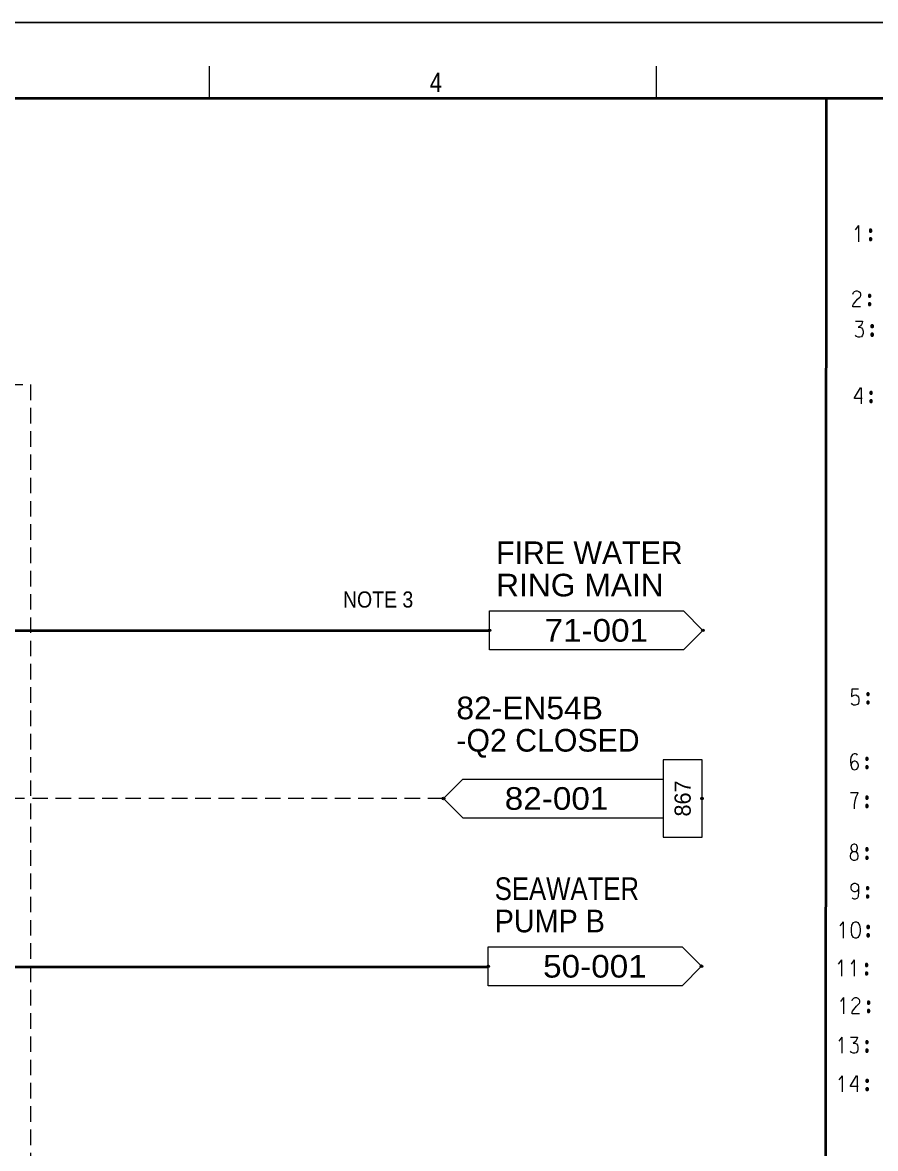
# Model space of a CAD drawing. Header units: millimetres. Extents: x 0 to 841, y 0 to 594.
# Drawn here: x 524.8 to 656.7, y 419.9 to 594 of the extents above; entities that cross this region are included whole.
import ezdxf
from ezdxf.enums import TextEntityAlignment as Align

# ---------------------------------------------------------------- set-up
doc = ezdxf.new("R2010")
doc.units = ezdxf.units.MM
doc.header["$LTSCALE"] = 0.8
doc.header["$PDMODE"] = 32
doc.header["$PDSIZE"] = 0.4
doc.linetypes.add('MEDIUM_DASHED', pattern=[4.5, 3, -1.5])
for name, color, linetype, lineweight in [('1', 7, 'Continuous', 13), ('12', 7, 'Continuous', 13), ('40', 7, 'Continuous', 13), ('43', 7, 'Continuous', 13), ('46', 7, 'MEDIUM_DASHED', 13), ('49', 7, 'Continuous', 13), ('9', 7, 'Continuous', 13)]:
    doc.layers.add(name, color=color, linetype=linetype, lineweight=lineweight)

msp = doc.modelspace()

# ---------------------------------------------------------------- linework, layer by layer
at = {"layer": '1'}
for p, q in [((553.6134, 587.2614), (553.6134, 582.2276)), ((622.7764, 587.2614), (622.7764, 582.2276))]:
    msp.add_line(p, q, dxfattribs=at)
at = {"layer": '1', "lineweight": 35}
msp.add_line((648.7843, 84.1236), (649.148, 582.2276), dxfattribs=at)
msp.add_lwpolyline([(829.263, 112.0142), (829.263, 582.2276), (10.3331, 582.2276), (10.3331, 10.3819)], dxfattribs=at)
at = {"layer": '12'}
for p, q in [((654.063, 562.5882), (653.5748, 561.9583)), ((654.063, 562.5882), (654.063, 560.0882)), ((651.685, 454.9189), (651.1969, 454.289)), ((651.685, 454.9189), (651.685, 452.4189)), ((651.4488, 449.0291), (650.9606, 448.3992)), ((651.4488, 449.0291), (651.4488, 446.5291)), ((653.4331, 449.0291), (652.9449, 448.3992)), ((653.4331, 449.0291), (653.4331, 446.5291)), ((651.7638, 443.2181), (651.2756, 442.5882)), ((651.7638, 443.2181), (651.7638, 440.7181)), ((651.5039, 437.0921), (651.0157, 436.4622)), ((651.5039, 437.0921), (651.5039, 434.5921)), ((651.5354, 431.1236), (651.0472, 430.4937)), ((651.5354, 431.1236), (651.5354, 428.6236))]:
    msp.add_line(p, q, dxfattribs=at)
for points in [[(0, 594), (841, 594), (841, 0), (0, 0)], [(655.7795, 561.8008), (655.7795, 561.6827), (655.8583, 561.5843), (656.063, 561.5843), (656.1575, 561.6827), (656.1575, 561.8008), (656.1575, 561.8992), (656.063, 562.0173), (655.8583, 562.0173), (655.7795, 561.8992)], [(655.7795, 560.5016), (655.7795, 560.4031), (655.8583, 560.285), (656.063, 560.285), (656.1575, 560.4031), (656.1575, 560.5016), (656.1575, 560.6), (656.063, 560.7181), (655.8583, 560.7181), (655.7795, 560.6)], [(655.9055, 561.8795), (656.0315, 561.8795), (656.0315, 561.7417), (655.9055, 561.7417)], [(655.8898, 560.5606), (656.0315, 560.5606), (656.0315, 560.4228), (655.9055, 560.4228)], [(655.6063, 551.7378), (655.6063, 551.6197), (655.685, 551.5213), (655.8898, 551.5213), (655.9843, 551.6197), (655.9843, 551.7378), (655.9843, 551.8362), (655.8898, 551.9543), (655.685, 551.9543), (655.6063, 551.8362)], [(655.6063, 550.4386), (655.6063, 550.3402), (655.685, 550.222), (655.8898, 550.222), (655.9843, 550.3402), (655.9843, 550.4386), (655.9843, 550.537), (655.8898, 550.6551), (655.685, 550.6551), (655.6063, 550.537)], [(655.7165, 550.4976), (655.8583, 550.4976), (655.8583, 550.3598), (655.7323, 550.3598)], [(655.7323, 551.8165), (655.8583, 551.8165), (655.8583, 551.6787), (655.7323, 551.6787)], [(656, 547.0291), (656, 546.911), (656.0787, 546.8126), (656.2835, 546.8126), (656.378, 546.911), (656.378, 547.0291), (656.378, 547.1276), (656.2835, 547.2457), (656.0787, 547.2457), (656, 547.1276)], [(656.126, 547.1079), (656.252, 547.1079), (656.252, 546.9701), (656.126, 546.9701)], [(656, 545.7299), (656, 545.6315), (656.0787, 545.5134), (656.2835, 545.5134), (656.378, 545.6315), (656.378, 545.7299), (656.378, 545.8283), (656.2835, 545.9465), (656.0787, 545.9465), (656, 545.8283)], [(656.1102, 545.789), (656.252, 545.789), (656.252, 545.6512), (656.126, 545.6512)], [(655.8425, 536.7299), (655.8425, 536.6118), (655.9213, 536.5134), (656.126, 536.5134), (656.2205, 536.6118), (656.2205, 536.7299), (656.2205, 536.8283), (656.126, 536.9465), (655.9213, 536.9465), (655.8425, 536.8283)], [(655.9685, 536.8087), (656.0945, 536.8087), (656.0945, 536.6709), (655.9685, 536.6709)], [(655.8425, 535.4307), (655.8425, 535.3323), (655.9213, 535.2142), (656.126, 535.2142), (656.2205, 535.3323), (656.2205, 535.4307), (656.2205, 535.5291), (656.126, 535.6472), (655.9213, 535.6472), (655.8425, 535.5291)], [(655.9528, 535.4898), (656.0945, 535.4898), (656.0945, 535.352), (655.9685, 535.352)], [(655.3701, 490.1315), (655.3701, 490.0134), (655.4488, 489.915), (655.6535, 489.915), (655.748, 490.0134), (655.748, 490.1315), (655.748, 490.2299), (655.6535, 490.348), (655.4488, 490.348), (655.3701, 490.2299)], [(655.4961, 490.2102), (655.622, 490.2102), (655.622, 490.0724), (655.4961, 490.0724)], [(655.3701, 488.8323), (655.3701, 488.7339), (655.4488, 488.6157), (655.6535, 488.6157), (655.748, 488.7339), (655.748, 488.8323), (655.748, 488.9307), (655.6535, 489.0488), (655.4488, 489.0488), (655.3701, 488.9307)], [(655.4803, 488.8913), (655.622, 488.8913), (655.622, 488.7535), (655.4961, 488.7535)], [(655.2126, 480.1315), (655.2126, 480.0134), (655.2913, 479.915), (655.4961, 479.915), (655.5906, 480.0134), (655.5906, 480.1315), (655.5906, 480.2299), (655.4961, 480.348), (655.2913, 480.348), (655.2126, 480.2299)], [(655.2126, 478.8323), (655.2126, 478.7339), (655.2913, 478.6157), (655.4961, 478.6157), (655.5906, 478.7339), (655.5906, 478.8323), (655.5906, 478.9307), (655.4961, 479.0488), (655.2913, 479.0488), (655.2126, 478.9307)], [(655.3228, 478.8913), (655.4646, 478.8913), (655.4646, 478.7535), (655.3386, 478.7535)], [(655.3386, 480.2102), (655.4646, 480.2102), (655.4646, 480.0724), (655.3386, 480.0724)], [(655.2126, 474.1315), (655.2126, 474.0134), (655.2913, 473.915), (655.4961, 473.915), (655.5906, 474.0134), (655.5906, 474.1315), (655.5906, 474.2299), (655.4961, 474.348), (655.2913, 474.348), (655.2126, 474.2299)], [(655.3386, 474.2102), (655.4646, 474.2102), (655.4646, 474.0724), (655.3386, 474.0724)], [(655.2126, 472.8323), (655.2126, 472.7339), (655.2913, 472.6157), (655.4961, 472.6157), (655.5906, 472.7339), (655.5906, 472.8323), (655.5906, 472.9307), (655.4961, 473.0488), (655.2913, 473.0488), (655.2126, 472.9307)], [(655.3228, 472.8913), (655.4646, 472.8913), (655.4646, 472.7535), (655.3386, 472.7535)], [(653.4173, 465.7772), (653.4961, 465.7772), (653.7638, 465.8756), (653.8425, 465.9937), (653.9213, 466.3087), (653.9213, 466.4071), (653.8425, 466.722), (653.748, 466.8205), (653.4961, 466.9189), (653.4173, 466.9189), (653.3386, 466.9189), (653.0866, 466.8205), (652.9921, 466.722), (652.9134, 466.4071), (652.9134, 466.3087), (652.9921, 465.9937), (653.0866, 465.8756), (653.3386, 465.7772)], [(655.2126, 466.1315), (655.2126, 466.0134), (655.2913, 465.915), (655.4961, 465.915), (655.5906, 466.0134), (655.5906, 466.1315), (655.5906, 466.2299), (655.4961, 466.348), (655.2913, 466.348), (655.2126, 466.2299)], [(655.2126, 464.8323), (655.2126, 464.7339), (655.2913, 464.6157), (655.4961, 464.6157), (655.5906, 464.7339), (655.5906, 464.8323), (655.5906, 464.9307), (655.4961, 465.0488), (655.2913, 465.0488), (655.2126, 464.9307)], [(655.3386, 466.2102), (655.4646, 466.2102), (655.4646, 466.0724), (655.3386, 466.0724)], [(655.3228, 464.8913), (655.4646, 464.8913), (655.4646, 464.7535), (655.3386, 464.7535)], [(655.3071, 460.1315), (655.3071, 460.0134), (655.3858, 459.915), (655.5906, 459.915), (655.685, 460.0134), (655.685, 460.1315), (655.685, 460.2299), (655.5906, 460.348), (655.3858, 460.348), (655.3071, 460.2299)], [(655.4331, 460.2102), (655.5591, 460.2102), (655.5591, 460.0724), (655.4331, 460.0724)], [(655.3071, 458.8323), (655.3071, 458.7339), (655.3858, 458.6157), (655.5906, 458.6157), (655.685, 458.7339), (655.685, 458.8323), (655.685, 458.9307), (655.5906, 459.0488), (655.3858, 459.0488), (655.3071, 458.9307)], [(655.4173, 458.8913), (655.5591, 458.8913), (655.5591, 458.7535), (655.4331, 458.7535)], [(653.0709, 454.3874), (653.3228, 454.8008), (653.5748, 454.8992), (653.748, 454.8992), (654, 454.8008), (654.252, 454.3874), (654.3307, 453.8559), (654.3307, 453.4425), (654.252, 452.911), (654, 452.4976), (653.748, 452.3992), (653.5748, 452.3992), (653.3228, 452.4976), (653.0709, 452.911), (653.0079, 453.4425), (653.0079, 453.8756)], [(655.3858, 454.1315), (655.3858, 454.0134), (655.4646, 453.915), (655.6693, 453.915), (655.7638, 454.0134), (655.7638, 454.1315), (655.7638, 454.2299), (655.6693, 454.348), (655.4646, 454.348), (655.3858, 454.2299)], [(655.3858, 452.8323), (655.3858, 452.7339), (655.4646, 452.6157), (655.6693, 452.6157), (655.7638, 452.7339), (655.7638, 452.8323), (655.7638, 452.9307), (655.6693, 453.0488), (655.4646, 453.0488), (655.3858, 452.9307)], [(655.4961, 452.8913), (655.6378, 452.8913), (655.6378, 452.7535), (655.5118, 452.7535)], [(655.5118, 454.2102), (655.6378, 454.2102), (655.6378, 454.0724), (655.5118, 454.0724)], [(655.1496, 448.2417), (655.1496, 448.1236), (655.2283, 448.0252), (655.4331, 448.0252), (655.5276, 448.1236), (655.5276, 448.2417), (655.5276, 448.3402), (655.4331, 448.4583), (655.2283, 448.4583), (655.1496, 448.3402)], [(655.2756, 448.3205), (655.4016, 448.3205), (655.4016, 448.1827), (655.2756, 448.1827)], [(655.1496, 446.9425), (655.1496, 446.8441), (655.2283, 446.726), (655.4331, 446.726), (655.5276, 446.8441), (655.5276, 446.9425), (655.5276, 447.0409), (655.4331, 447.1591), (655.2283, 447.1591), (655.1496, 447.0409)], [(655.2598, 447.0016), (655.4016, 447.0016), (655.4016, 446.8638), (655.2756, 446.8638)], [(655.4646, 442.4307), (655.4646, 442.3126), (655.5433, 442.2142), (655.748, 442.2142), (655.8425, 442.3126), (655.8425, 442.4307), (655.8425, 442.5291), (655.748, 442.6472), (655.5433, 442.6472), (655.4646, 442.5291)], [(655.5906, 442.5094), (655.7165, 442.5094), (655.7165, 442.3717), (655.5906, 442.3717)], [(655.4646, 441.1315), (655.4646, 441.0331), (655.5433, 440.915), (655.748, 440.915), (655.8425, 441.0331), (655.8425, 441.1315), (655.8425, 441.2299), (655.748, 441.348), (655.5433, 441.348), (655.4646, 441.2299)], [(655.5748, 441.1906), (655.7165, 441.1906), (655.7165, 441.0528), (655.5906, 441.0528)], [(655.2047, 436.3047), (655.2047, 436.1866), (655.2835, 436.0882), (655.4882, 436.0882), (655.5827, 436.1866), (655.5827, 436.3047), (655.5827, 436.4031), (655.4882, 436.5213), (655.2835, 436.5213), (655.2047, 436.4031)], [(655.3307, 436.3835), (655.4567, 436.3835), (655.4567, 436.2457), (655.3307, 436.2457)], [(655.2047, 435.0055), (655.2047, 434.9071), (655.2835, 434.789), (655.4882, 434.789), (655.5827, 434.9071), (655.5827, 435.0055), (655.5827, 435.1039), (655.4882, 435.222), (655.2835, 435.222), (655.2047, 435.1039)], [(655.315, 435.0646), (655.4567, 435.0646), (655.4567, 434.9268), (655.3307, 434.9268)], [(655.2362, 430.3362), (655.2362, 430.2181), (655.315, 430.1197), (655.5197, 430.1197), (655.6142, 430.2181), (655.6142, 430.3362), (655.6142, 430.4346), (655.5197, 430.5528), (655.315, 430.5528), (655.2362, 430.4346)], [(655.3622, 430.415), (655.4882, 430.415), (655.4882, 430.2772), (655.3622, 430.2772)], [(655.2362, 429.037), (655.2362, 428.9386), (655.315, 428.8205), (655.5197, 428.8205), (655.6142, 428.9386), (655.6142, 429.037), (655.6142, 429.1354), (655.5197, 429.2535), (655.315, 429.2535), (655.2362, 429.1354)], [(655.3465, 429.0961), (655.4882, 429.0961), (655.4882, 428.9583), (655.3622, 428.9583)]]:
    msp.add_lwpolyline(points, close=True, dxfattribs=at)
for points in [[(653.2283, 552.0134), (653.3071, 552.2299), (653.4803, 552.4268), (653.7323, 552.5252), (653.8898, 552.5252), (654.1417, 552.4268), (654.315, 552.2299), (654.3937, 552.0134), (654.3937, 551.7969), (654.315, 551.6)], [(654.3937, 550.0252), (653.2283, 550.0252), (653.2283, 550.2417), (653.3071, 550.4386), (653.9213, 551.2063), (654.315, 551.6)], [(653.622, 547.8165), (654.7087, 547.8165), (654.6299, 547.5213), (654.5354, 547.3047), (654.378, 547.0882), (654.0315, 546.8913), (654.2835, 546.8913), (654.5512, 546.7732), (654.7087, 546.5567), (654.7874, 546.2614), (654.7874, 545.9268), (654.7087, 545.6315), (654.5197, 545.415), (654.2835, 545.3165), (654.0315, 545.3165), (653.7795, 545.4346), (653.622, 545.6315)], [(654.6299, 535.8441), (653.4646, 535.8441), (653.4646, 535.9622), (654.378, 537.5173), (654.4724, 537.5173), (654.4724, 535.0173)], [(654.0787, 490.9189), (653.0709, 490.9189), (652.9921, 489.7772), (653.4016, 489.9937), (653.6693, 490.0134), (653.9055, 489.8756), (654.0787, 489.6591), (654.1575, 489.3638), (654.1575, 489.1866), (654.1575, 489.0488), (654.0787, 488.7339), (653.9055, 488.5173), (653.5748, 488.4189), (653.3228, 488.4386), (653.1496, 488.5173), (652.9921, 488.7339)], [(653.9213, 480.722), (653.811, 480.8402), (653.6063, 480.9189), (653.4173, 480.9189), (653.1654, 480.8205), (652.9134, 480.4071), (652.8346, 479.9346), (652.8346, 479.6591), (652.8819, 479.2457), (652.9764, 478.8126), (653.0079, 478.7339), (653.1654, 478.5173), (653.4173, 478.4189), (653.8268, 478.5173), (653.9843, 478.7339), (654.0945, 479.0488), (654.0787, 479.1669), (654, 479.4819), (653.8268, 479.6787), (653.5906, 479.7772), (653.4173, 479.7772), (653.1654, 479.6787), (652.9921, 479.4622), (652.9134, 479.0685)], [(652.8346, 474.9189), (654, 474.9189), (654, 474.8205), (653.6693, 474.1906), (653.4961, 473.6591), (653.4173, 473.0488), (653.4173, 472.4189)], [(653.4961, 465.7772), (653.748, 465.6787), (653.9213, 465.4622), (654, 465.1472), (654, 465.0488), (653.9213, 464.7339), (653.748, 464.5173), (653.4961, 464.4189), (653.4173, 464.4189), (653.3071, 464.4189), (653.0866, 464.5173), (652.9134, 464.7339), (652.8346, 465.0488), (652.8346, 465.1472), (652.9134, 465.4622), (653.0866, 465.6787), (653.3386, 465.7772)], [(654.0945, 459.9937), (653.8425, 459.6787), (653.5906, 459.5606), (653.4331, 459.5606), (653.1811, 459.6787), (653.0079, 459.8756), (652.9291, 460.1906), (652.9291, 460.2496), (652.9291, 460.3087), (653.0079, 460.6236), (653.1811, 460.8205), (653.4331, 460.9189), (653.5906, 460.9189), (653.8425, 460.8205), (654.0157, 460.6236), (654.0945, 460.3087), (654.0945, 459.5606), (654.0157, 458.8323), (653.937, 458.6157), (653.8425, 458.5173), (653.5906, 458.4189), (653.4331, 458.4189), (653.1811, 458.5173), (653.0866, 458.6157)], [(653.0866, 442.7063), (653.1654, 442.9228), (653.3386, 443.1197), (653.5906, 443.2181), (653.748, 443.2181), (654, 443.1197), (654.1732, 442.9228), (654.252, 442.7063), (654.252, 442.4898), (654.1732, 442.2929)], [(654.252, 440.7181), (653.0866, 440.7181), (653.0866, 440.9346), (653.1654, 441.1315), (653.7795, 441.8992), (654.1732, 442.2929)], [(652.8268, 437.0921), (653.9134, 437.0921), (653.8346, 436.7969), (653.7402, 436.5803), (653.5827, 436.3638), (653.2362, 436.1669), (653.4882, 436.1669), (653.7559, 436.0488), (653.9134, 435.8323), (653.9921, 435.537), (653.9921, 435.2024), (653.9134, 434.9071), (653.7244, 434.6906), (653.4882, 434.5921), (653.2362, 434.5921), (652.9843, 434.7102), (652.8268, 434.9071)], [(654.0236, 429.4504), (652.8583, 429.4504), (652.8583, 429.5685), (653.7717, 431.1236), (653.8661, 431.1236), (653.8661, 428.6236)]]:
    msp.add_lwpolyline(points, dxfattribs=at)
at = {"layer": '40', "lineweight": 35}
for p, q in [((414, 500), (597.0142, 500)), ((284, 447.9866), (596.8047, 447.9866))]:
    msp.add_line(p, q, dxfattribs=at)
at = {"layer": '43'}
for points in [[(597.0142, 503), (627.0142, 503), (630.0142, 500), (627.0142, 497), (597.0142, 497)], [(596.8047, 451.0512), (626.8047, 451.0512), (629.8047, 448.0512), (626.8047, 445.0512), (596.8047, 445.0512)]]:
    msp.add_lwpolyline(points, close=True, dxfattribs=at)
for p in [(597.0142, 500), (630.0142, 500), (596.8047, 448.0512), (629.8047, 448.0512)]:
    msp.add_point(p, dxfattribs=at)
at = {"layer": '46'}
for points in [[(454, 538), (472, 538), (472, 538), (526, 538), (526, 266), (410, 266)], [(589.8709, 474), (444, 474), (444, 356), (404, 356), (407, 355.2), (406.2, 356), (407, 356.8), (404, 356)]]:
    msp.add_lwpolyline(points, dxfattribs=at)
at = {"layer": '49'}
for p, q in [((623.8709, 480), (623.8709, 468)), ((592.8709, 477), (623.8709, 477)), ((592.8709, 471), (623.8709, 471)), ((623.8709, 468), (629.8709, 468))]:
    msp.add_line(p, q, dxfattribs=at)
for points in [[(629.8709, 468), (629.8709, 480), (623.8709, 480)], [(592.8709, 471), (589.8709, 474), (592.8709, 477)]]:
    msp.add_lwpolyline(points, dxfattribs=at)
for p in [(589.8709, 474), (629.8709, 474)]:
    msp.add_point(p, dxfattribs=at)
at = {"layer": '9'}
msp.add_lwpolyline([(0, 0), (841, 0), (841, 594), (0, 594)], close=True, dxfattribs=at)

# ---------------------------------------------------------------- texts
at = {"layer": '1', "width": 0.85}
msp.add_text('4', height=3.02, dxfattribs=at).set_placement((588.7016, 583.2346), align=Align.CENTER)
at = {"layer": '12', "width": 0.9}
msp.add_text('NOTE 3', height=2.5, dxfattribs=at).set_placement((574.3291, 503.5189))
at = {"layer": '43'}
msp.add_text('FIRE WATER', height=3.5, dxfattribs=at).set_placement((598.0142, 510.2504))
for s, width, p in [('RING MAIN', 1.05, (598.0142, 505.2504)), ('SEAWATER', 0.85, (597.8047, 458.3016)), ('PUMP B', 0.95, (597.8047, 453.3016))]:
    msp.add_text(s, height=3.5, dxfattribs=dict(at, width=width)).set_placement(p)
at = {"layer": '43', "width": 1.1}
for s, p in [('71-001', (613.5142, 498.2504)), ('50-001', (613.3047, 446.3016))]:
    msp.add_text(s, height=3.5, dxfattribs=at).set_placement(p, align=Align.CENTER)
at = {"layer": '49', "width": 1.05}
msp.add_text('82-EN54B', height=3.5, dxfattribs=at).set_placement((591.8709, 486.2504))
at = {"layer": '49'}
msp.add_text('-Q2 CLOSED', height=3.5, dxfattribs=at).set_placement((591.8709, 481.2504))
at = {"layer": '49', "width": 1.1}
msp.add_text('82-001', height=3.5, dxfattribs=at).set_placement((607.3709, 472.2504), align=Align.CENTER)
at = {"layer": '49'}
msp.add_text('867', height=2.5, rotation=90, dxfattribs=at).set_placement((628.1213, 474), align=Align.CENTER)

doc.saveas('drawing.dxf')
